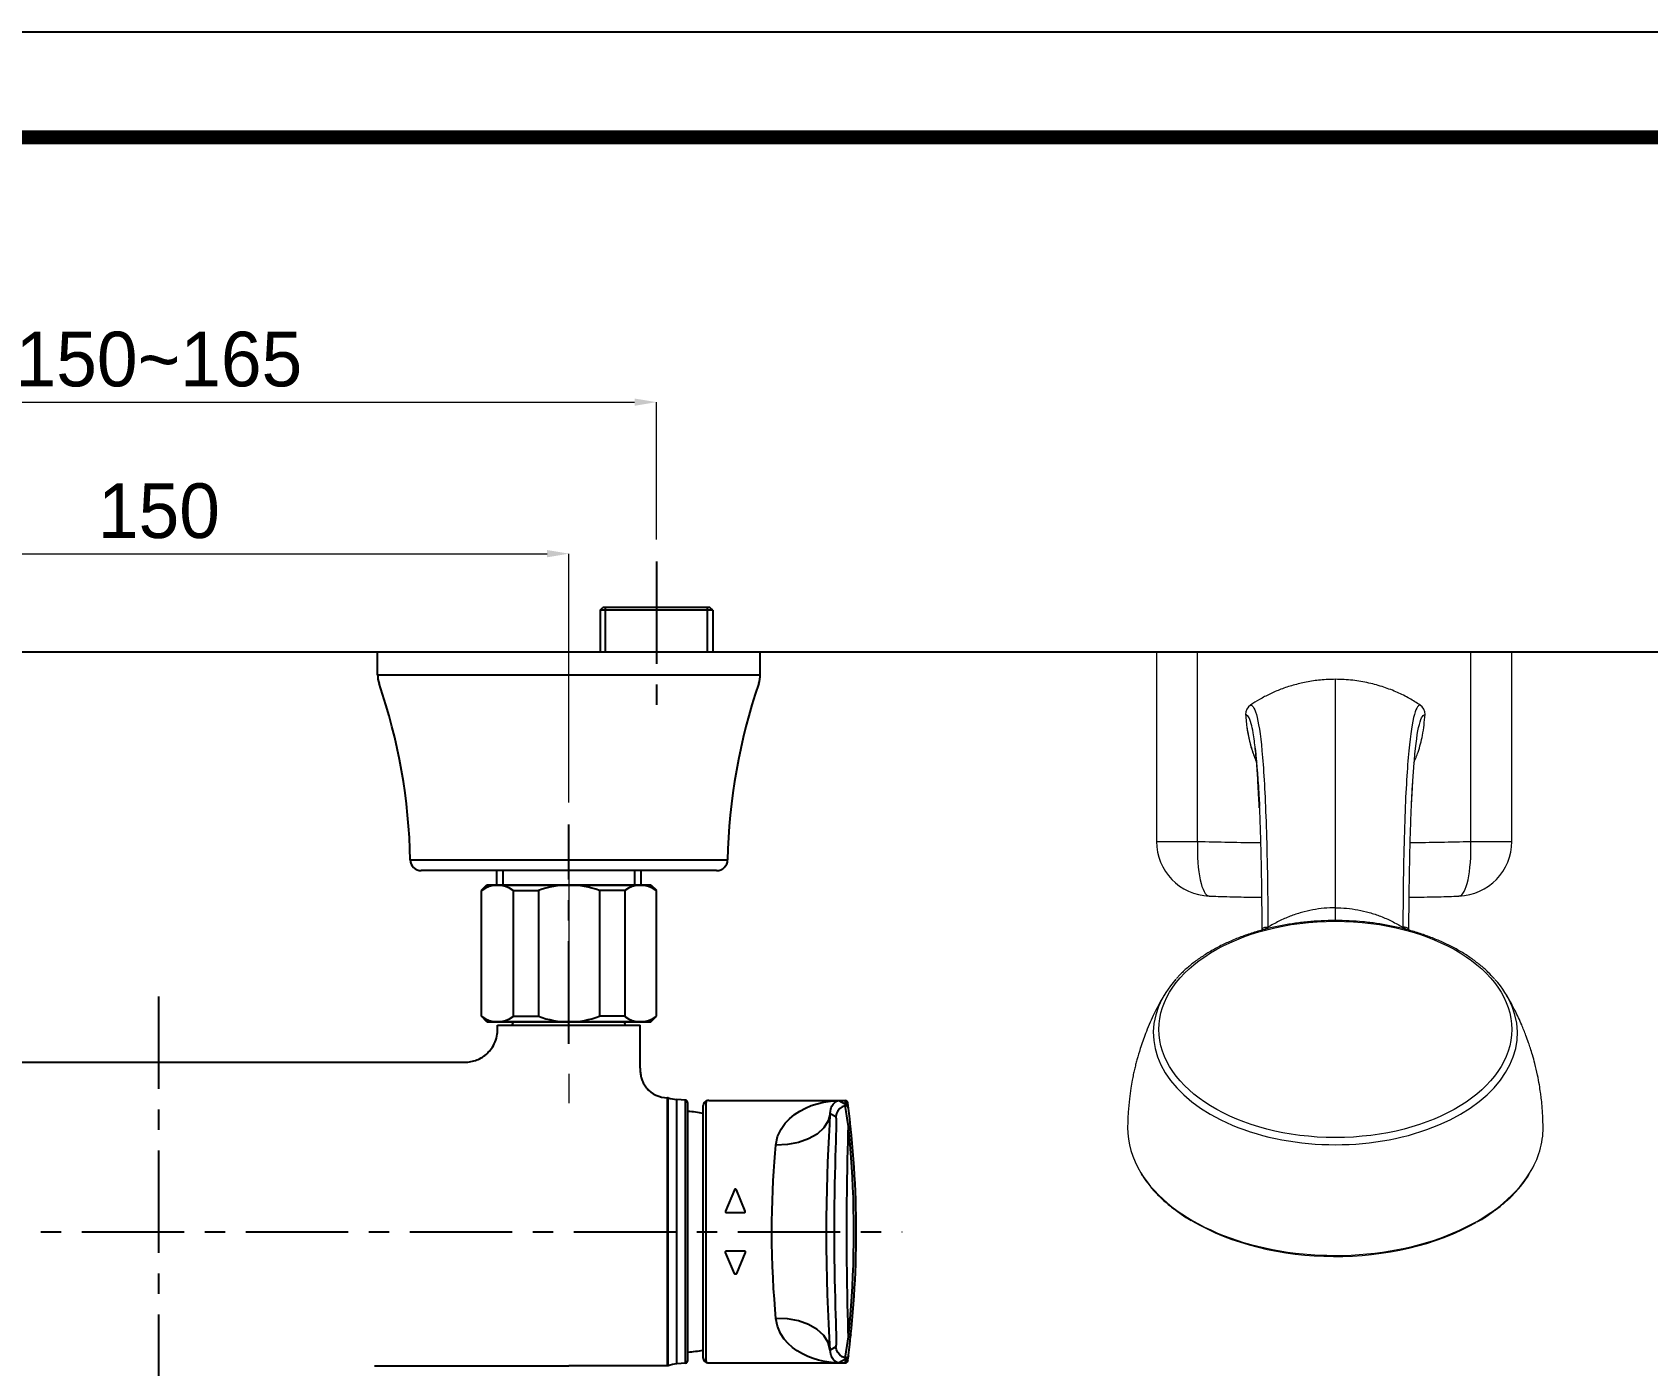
# Model space of a CAD drawing. Extents: x 0 to 1128, y 0 to 827.
# Drawn here: x 233.2 to 528.7, y 582.9 to 826.8 of the extents above; entities that cross this region are included whole.
import ezdxf

# ---------------------------------------------------------------- set-up
doc = ezdxf.new("R2010")
doc.units = 0
doc.header["$LTSCALE"] = 30
doc.header["$MEASUREMENT"] = 0
doc.header["$PDMODE"] = 3
doc.header["$PDSIZE"] = -10
doc.linetypes.add('CENTER', pattern=[2, 1.25, -0.25, 0.25, -0.25])
doc.layers.get('0').update_dxf_attribs({"linetype": 'CONTINUOUS'})
doc.layers.get('DEFPOINTS').update_dxf_attribs({"linetype": 'CONTINUOUS'})
doc.layers.add('1', color=7, linetype='CONTINUOUS')
doc.layers.add('DEF_LAYER_ASSEM_MEMBER', color=7, linetype='CONTINUOUS')
for name, color, linetype, lineweight in [('외형선', 3, 'CONTINUOUS', 30), ('중심선', 1, 'CENTER', 18), ('치수', 7, 'CONTINUOUS', 25), ('치수선', 7, 'CONTINUOUS', 20)]:
    doc.layers.add(name, color=color, linetype=linetype, lineweight=lineweight)
doc.styles.add('Daelim Dimension', font='')
doc.styles.get('Daelim Dimension').set_extended_font_data('나눔고딕')
doc.dimstyles.new('DEFAULT', dxfattribs={"dimscale": 2, "dimtxt": 2, "dimasz": 2, "dimexe": 0, "dimexo": 2, "dimgap": 1, "dimtad": 1, "dimdec": 1, "dimzin": 9, "dimdsep": 46, "dimtxsty": 'Daelim Dimension', "dimcen": 0.5, "dimclrd": 252, "dimclre": 252, "dimclrt": 3, "dimadec": 1, "dimazin": 0, "dimtfac": 1, "dimtdec": 1, "dimtix": 1, "dimtmove": 0, "dimatfit": 3, "dimfxl": 1, "dimtolj": 1, "dimtzin": 1, "dimlwd": 9, "dimlwe": 9, "dimarcsym": 0})

# ---------------------------------------------------------------- blocks, each defined once
blk = doc.blocks.new('*D0')
at = {"color": 5, "lineweight": 9, "ltscale": 0.5, "transparency": 16777216}
for p, q in [((181.39, 685.9), (181.39, 731.44)), ((185.39, 731.44), (327.39, 731.44)), ((331.39, 685.9), (331.39, 731.44))]:
    blk.add_line(p, q, dxfattribs=at)
at = {"color": 5, "ltscale": 0.5, "transparency": 16777216}
for points in [[(185.39, 732.11), (185.39, 730.78), (181.39, 731.44)], [(327.39, 732.11), (327.39, 730.78), (331.39, 731.44)]]:
    blk.add_solid(points, dxfattribs=at)
at = {"layer": 'DEFPOINTS', "color": 0, "ltscale": 0.5, "transparency": 16777216}
for p in [(331.39, 731.44), (181.39, 681.9), (331.39, 681.9)]:
    blk.add_point(p, dxfattribs=at)
at = {"color": 7, "ltscale": 0.5, "transparency": 16777216, "insert": (256.39, 744.3), "char_height": 10, "attachment_point": 2, "style": 'Daelim Dimension'}
blk.add_mtext('\\A1;150', dxfattribs=at)
blk = doc.blocks.new('*D1')
at = {"color": 5, "lineweight": 9, "ltscale": 0.5, "transparency": 16777216}
for p, q in [((165.39, 734.02), (165.39, 759.16)), ((169.39, 759.16), (343.39, 759.16)), ((347.39, 734.02), (347.39, 759.16))]:
    blk.add_line(p, q, dxfattribs=at)
at = {"color": 5, "ltscale": 0.5, "transparency": 16777216}
for points in [[(169.39, 759.82), (169.39, 758.49), (165.39, 759.16)], [(343.39, 759.82), (343.39, 758.49), (347.39, 759.16)]]:
    blk.add_solid(points, dxfattribs=at)
at = {"layer": 'DEFPOINTS', "color": 0, "ltscale": 0.5, "transparency": 16777216}
for p in [(347.39, 759.16), (165.39, 730.02), (347.39, 730.02)]:
    blk.add_point(p, dxfattribs=at)
at = {"color": 7, "ltscale": 0.5, "transparency": 16777216, "insert": (256.39, 772.04), "char_height": 10, "attachment_point": 2, "style": 'Daelim Dimension'}
blk.add_mtext('\\A1;150~165', dxfattribs=at)

msp = doc.modelspace()

# ---------------------------------------------------------------- linework, layer by layer
at = {"ltscale": 0.5}
msp.add_line((107.96, 713.47), (816.87, 713.47), dxfattribs=at)
for p, q in [((296.39, 713.47), (366.39, 713.47)), ((296.39, 709.31), (296.39, 713.47)), ((366.39, 709.31), (366.39, 713.47)), ((296.39, 709.31), (366.39, 709.31)), ((302.37, 675.43), (360.41, 675.43)), ((358.41, 673.47), (304.37, 673.47)), ((321.03, 645.22), (321.24, 645.82)), ((341.76, 645.22), (341.55, 645.82))]:
    msp.add_line(p, q)
at = {"linetype": 'ByBlock'}
msp.add_line((296.39, 713.47), (366.39, 713.47), dxfattribs=at)
at = {"color": 7, "linetype": 'Continuous', "lineweight": 30, "ltscale": 0.5}
for p, q in [((315.39, 669.82), (316.39, 670.82)), ((347.39, 669.82), (346.39, 670.82))]:
    msp.add_line(p, q, dxfattribs=at)
at = {"color": 7, "linetype": 'Continuous', "lineweight": 25, "ltscale": 0.5}
for p, q in [((316.39, 645.82), (315.39, 646.82)), ((346.39, 645.82), (347.39, 646.82))]:
    msp.add_line(p, q, dxfattribs=at)
at = {"ltscale": 0.5}
msp.add_lwpolyline([(0, 0), (1128.4, 0), (1128.4, 826.8), (0, 826.8)], close=True, dxfattribs=at)
at = {"color": 5, "linetype": 'ByBlock', "lineweight": 200, "const_width": 2.6}
msp.add_lwpolyline([(18.14, 35.4), (1110.14, 35.4), (1110.14, 807.6), (18.14, 807.6)], close=True, dxfattribs=at)
for centre, radius, start, end in [((301.39, 709.31), 5, 180, 198.9248), ((361.39, 709.31), 5, 341.0752, 0), ((196.39, 673.31), 106, 1.1445, 18.9248), ((466.39, 673.31), 106, 161.0752, 178.8555), ((304.37, 675.47), 2, 181.1445, 270), ((358.41, 675.47), 2, 270, 358.8555)]:
    msp.add_arc(centre, radius, start, end)
at = {"color": 7, "linetype": 'Continuous'}
for points, start_tangent, end_tangent in [([(312.34, 638.42), (313.46, 638.53), (314.54, 638.84), (315.55, 639.35), (316.44, 640.04), (317.18, 640.88)], (0.999999, 0.001506), (0.591345, 0.806418)), ([(344.44, 637.35), (344.46, 636.47), (344.6, 635.65), (344.89, 634.86), (345.31, 634.11), (345.85, 633.45)], (-0.04308, -0.999072), (0.694831, -0.719173))]:
    msp.add_spline(points, degree=3, dxfattribs=dict(at, start_tangent=start_tangent, end_tangent=end_tangent))
at = {"layer": '1', "color": 1, "linetype": 'CENTER', "ltscale": 0.5}
for p, q in [((347.39, 730.02), (347.39, 703.54)), ((331.39, 641.82), (331.39, 681.9)), ((256.39, 483.54), (256.39, 650.44)), ((152.27, 607.42), (392.35, 607.42))]:
    msp.add_line(p, q, dxfattribs=at)
at = {"layer": '1', "color": 7, "linetype": 'Continuous', "lineweight": 18}
for p, q in [((438.85, 713.47), (438.85, 678.82)), ((446.35, 713.47), (438.85, 713.47)), ((496.35, 713.47), (446.35, 713.47)), ((503.85, 713.47), (496.35, 713.47)), ((503.85, 678.82), (503.85, 713.47))]:
    msp.add_line(p, q, dxfattribs=at)
at = {"layer": '1', "color": 7, "linetype": 'Continuous', "lineweight": 13}
for p, q in [((446.35, 678.82), (446.35, 713.47)), ((496.35, 678.82), (496.35, 713.47)), ((438.85, 678.82), (446.35, 678.82)), ((496.35, 678.82), (503.85, 678.82))]:
    msp.add_line(p, q, dxfattribs=at)
at = {"layer": '1', "color": 7, "linetype": 'Continuous', "lineweight": 18}
for centre, start, end in [((448.85, 678.82), 180, 268.0491), ((493.85, 678.82), 271.9509, 0)]:
    msp.add_arc(centre, 10, start, end, dxfattribs=at)
for centre, major_axis, ratio, start_param, end_param in [((456.67, 702.07), (1.5, 0.07), 0.010727, 2.977137, 3.179895), ((456.39, 663.4), (1.74, -0.99), 0.684175, 0.129436, 0.316805), ((486.77, 663.4), (-1.74, -0.99), 0.684175, 5.96638, 6.260639), ((471.58, 643.75), (33.3, 0), 0.612907, 2.637433, 2.901057), ((471.58, 643.75), (33.3, 0), 0.612907, 0.241768, 0.50179), ((471.58, 626.38), (-38, 0), 0.612907, 6.278701, 6.642681), ((471.58, 626.38), (-38, 0), 0.612907, 2.778809, 3.146077), ((471.58, 626.01), (37.7, 0), 0.612907, 3.941186, 5.464289)]:
    msp.add_ellipse(centre, major_axis=major_axis, ratio=ratio, start_param=start_param, end_param=end_param, dxfattribs=at)
at = {"layer": '1', "color": 7, "linetype": 'Continuous', "lineweight": 13}
for centre, major_axis, ratio, start_param, end_param in [((448.85, 678.82), (-0.34, -9.99), 0.249864, 4.720899, 6.283961), ((493.85, 678.82), (0.34, -9.99), 0.249864, 6.282755, 7.845471), ((471.58, 643.75), (33.3, 0), 0.612907, 2.901057, 6.524954), ((471.58, 626.38), (-38, 0), 0.612907, 0.359496, 2.77881)]:
    msp.add_ellipse(centre, major_axis=major_axis, ratio=ratio, start_param=start_param, end_param=end_param, dxfattribs=at)
msp.add_ellipse((471.58, 644.43), major_axis=(32.28, 0), ratio=0.612907, dxfattribs=at)
at = {"layer": '1', "color": 7, "linetype": 'Continuous', "lineweight": 18}
for points, knots in [([(471.58, 708.46), (470.67, 708.44), (468.88, 708.39), (466.3, 708), (463.88, 707.42), (461.65, 706.68), (459.6, 705.8), (457.74, 704.83), (456.6, 704.1), (456.05, 703.75)], [0, 0, 0, 0, 0.166314, 0.324879, 0.475645, 0.618567, 0.753616, 0.880766, 1, 1, 1, 1]), ([(471.58, 666.68), (471.58, 668.51), (471.58, 672.07), (471.58, 677.05), (471.58, 681.68), (471.58, 685.94), (471.58, 691.11), (471.58, 695.48), (471.58, 699.04), (471.58, 701.32), (471.58, 703.26), (471.58, 704.92), (471.58, 706.3), (471.58, 707.4), (471.58, 708.14), (471.58, 708.4), (471.58, 708.46)], [0, 0, 0, 0, 0.066499, 0.133873, 0.201247, 0.268621, 0.335995, 0.470742, 0.538116, 0.60549, 0.672864, 0.740238, 0.807612, 0.874986, 0.94236, 1, 1, 1, 1]), ([(487.1, 703.75), (486.46, 704.16), (485.11, 705.02), (482.88, 706.12), (480.41, 707.08), (477.67, 707.84), (474.7, 708.36), (472.64, 708.43), (471.58, 708.46)], [0, 0, 0, 0, 0.139879, 0.290529, 0.451919, 0.624003, 0.806723, 1, 1, 1, 1]), ([(456.05, 703.75), (456.92, 703.81), (457.71, 700.79), (458.54, 690.83), (458.76, 686.64), (459.1, 676.32), (459.21, 670.2), (459.23, 663.1)], [0, 0, 0, 0, 0.5, 0.5, 0.75, 0.75, 1, 1, 1, 1]), ([(487.1, 703.75), (486.24, 703.81), (485.45, 700.79), (484.62, 690.83), (484.39, 686.64), (484.06, 676.32), (483.95, 670.2), (483.93, 663.1)], [0, 0, 0, 0, 0.5, 0.5, 0.75, 0.75, 1, 1, 1, 1]), ([(455.17, 702), (455.24, 701.13), (455.36, 699.49), (455.82, 697.21), (456.42, 695.14), (456.92, 693.85), (457.21, 693.21)], [0, 0, 0, 0, 0.286827, 0.54299, 0.768573, 1, 1, 1, 1]), ([(485.93, 693.18), (486.22, 693.82), (486.86, 695.46), (487.66, 698.4), (487.87, 700.73), (487.98, 702)], [0, 0, 0, 0, 0.23015, 0.580554, 1, 1, 1, 1]), ([(455.39, 699.78), (455.42, 699.53), (455.59, 698.43), (455.98, 696.6), (456.59, 694.74), (456.99, 693.74), (457.13, 693.42)], [0, 0, 0, 0, 0.112698, 0.507102, 0.844775, 1, 1, 1, 1]), ([(456.91, 695.88), (456.91, 695.88), (456.91, 695.86), (456.94, 695.67), (456.95, 695.47), (456.98, 695.23), (457, 695), (457.03, 694.64), (457.08, 694.13), (457.15, 693.42), (457.22, 692.54), (457.32, 691.26), (457.45, 689.51), (457.58, 687.56), (457.69, 685.94), (457.71, 685.41), (457.7, 685.23), (457.7, 685.21)], [0, 0, 0, 0, 0.026784, 0.09911, 0.162528, 0.217559, 0.269817, 0.323993, 0.385891, 0.456366, 0.536028, 0.618935, 0.745406, 0.874136, 0.936699, 0.992041, 1, 1, 1, 1]), ([(486.23, 695.71), (486.23, 695.71), (486.24, 695.8), (486.25, 695.89), (486.24, 695.89), (486.24, 695.89)], [0, 0, 0, 0, 0.006517, 0.978273, 1, 1, 1, 1]), ([(457.43, 689.52), (457.47, 688.84), (457.57, 687.33), (457.7, 684.62), (457.8, 681.74), (457.88, 679.28), (457.93, 677.24), (457.97, 675.54), (458.01, 673.5), (458.05, 671.09), (458.09, 668.28), (458.11, 665.36), (458.12, 663.33), (458.12, 662.41)], [0, 0, 0, 0, 0.12306, 0.247351, 0.36681, 0.479661, 0.530538, 0.590261, 0.659449, 0.738095, 0.826174, 0.923628, 1, 1, 1, 1]), ([(457.66, 684.96), (457.63, 685.58), (457.57, 687.01), (457.5, 688.33), (457.45, 689.07)], [0, 0, 0, 0, 0.417635, 1, 1, 1, 1]), ([(485.03, 662.42), (485.04, 663.32), (485.04, 665.35), (485.07, 668.26), (485.11, 671.08), (485.15, 673.48), (485.19, 675.51), (485.22, 677.19), (485.26, 678.63), (485.3, 679.96), (485.36, 681.88), (485.45, 684.35), (485.58, 687.21), (485.68, 688.8), (485.73, 689.52)], [0, 0, 0, 0, 0.076137, 0.17341, 0.261349, 0.339896, 0.409026, 0.46775, 0.51783, 0.566607, 0.616664, 0.740984, 0.871038, 1, 1, 1, 1]), ([(448.51, 668.82), (449.59, 668.78), (452.03, 668.7), (455.23, 668.63), (457.35, 668.6), (458.08, 668.59)], [0, 0, 0, 0, 0.340258, 0.773675, 1, 1, 1, 1]), ([(485.08, 668.6), (485.48, 668.61), (487.28, 668.63), (490.33, 668.68), (492.96, 668.76), (494.19, 668.8)], [0, 0, 0, 0, 0.12956, 0.58937, 1, 1, 1, 1]), ([(471.58, 664.35), (471.13, 664.35), (469.84, 664.33), (467.71, 664.23), (465.2, 663.98), (462.73, 663.62), (460.31, 663.15), (457.95, 662.56), (455.67, 661.86), (453.48, 661.05), (451.39, 660.13), (449.42, 659.12), (447.57, 658.01), (445.85, 656.82), (444.3, 655.54), (443.19, 654.5), (442.65, 653.88), (442.53, 653.73)], [0, 0, 0, 0, 0.038104, 0.110167, 0.182254, 0.254361, 0.3265, 0.398677, 0.470903, 0.543182, 0.615518, 0.687911, 0.760352, 0.832823, 0.905277, 0.977656, 1, 1, 1, 1]), ([(458.25, 662.83), (458.29, 662.89), (458.35, 662.95), (458.48, 663.04), (458.6, 663.08), (458.7, 663.11), (458.74, 663.12), (458.83, 663.13), (458.85, 663.13), (459.11, 663.13), (459.21, 663.11), (459.23, 663.1)], [0, 0, 0, 0, 0.25, 0.25, 0.5, 0.5, 0.625, 0.625, 0.75, 0.75, 1, 1, 1, 1]), ([(459.23, 663.1), (459.2, 663.09), (459.18, 663.07), (459.13, 663.03), (459.09, 663), (459.05, 662.97), (459.04, 662.96), (459.02, 662.95), (459.02, 662.95), (458.93, 662.88), (458.85, 662.81), (458.76, 662.74)], [0, 0, 0, 0, 0.14507, 0.14507, 0.350264, 0.350264, 0.426266, 0.426266, 0.445266, 0.445266, 1, 1, 1, 1]), ([(500.68, 653.69), (500.31, 654.11), (499.47, 654.98), (498.04, 656.24), (496.4, 657.47), (494.62, 658.62), (492.7, 659.67), (490.67, 660.63), (488.52, 661.49), (486.28, 662.24), (483.96, 662.88), (481.57, 663.41), (479.12, 663.83), (476.63, 664.13), (474.11, 664.31), (472.42, 664.35), (471.58, 664.35)], [0, 0, 0, 0, 0.064172, 0.135912, 0.207856, 0.279922, 0.352047, 0.424181, 0.496294, 0.568373, 0.640414, 0.712417, 0.784387, 0.85633, 0.928255, 1, 1, 1, 1]), ([(440.28, 650.72), (439.55, 649.5), (438.32, 647.19), (436.9, 643.89), (435.94, 641.17), (435.38, 639.27), (435.04, 637.99), (434.83, 637.09), (434.61, 636.14), (434.39, 634.99), (434.13, 633.51), (433.87, 631.57), (433.65, 629.15), (433.59, 627.38), (433.58, 626.41)], [0, 0, 0, 0, 0.167641, 0.309131, 0.422696, 0.506692, 0.541795, 0.577986, 0.615261, 0.656643, 0.715072, 0.791926, 0.887013, 1, 1, 1, 1]), ([(509.58, 626.41), (509.57, 627.16), (509.53, 628.51), (509.41, 630.33), (509.26, 631.75), (509.09, 633.01), (508.88, 634.41), (508.54, 636.18), (508.12, 638.02), (507.67, 639.67), (507.28, 640.93), (506.89, 642.11), (506.37, 643.54), (505.59, 645.48), (504.43, 647.97), (503.45, 649.76), (502.88, 650.72)], [0, 0, 0, 0, 0.087346, 0.158901, 0.214456, 0.254081, 0.308623, 0.380228, 0.465919, 0.530244, 0.581349, 0.620955, 0.67698, 0.759089, 0.866966, 1, 1, 1, 1]), ([(436.07, 618.03), (436.25, 617.72), (436.77, 616.89), (437.78, 615.59), (439.1, 614.13), (440.59, 612.73), (442.24, 611.4), (443.78, 610.32), (444.81, 609.7), (445.19, 609.48)], [0, 0, 0, 0, 0.095358, 0.256817, 0.418534, 0.580451, 0.74251, 0.904658, 1, 1, 1, 1]), ([(497.45, 609.16), (497.51, 609.2), (498.24, 609.59), (499.55, 610.44), (501.32, 611.7), (502.93, 613.05), (504.39, 614.47), (505.67, 615.95), (506.55, 617.12), (506.95, 617.8), (507.04, 617.96)], [0, 0, 0, 0, 0.013851, 0.170486, 0.327134, 0.483769, 0.640358, 0.796856, 0.953207, 1, 1, 1, 1])]:
    msp.add_open_spline(points, degree=3, knots=knots, dxfattribs=at)
for points in [[(456.05, 703.75), (455.51, 703.38), (455.14, 702.65), (455.17, 702)], [(487.98, 702), (488.01, 702.65), (487.64, 703.38), (487.1, 703.75)], [(485.51, 685.22), (485.57, 686.65), (485.64, 687.99), (485.71, 689.23)], [(471.58, 664.43), (471.58, 665.19), (471.58, 665.94), (471.58, 666.68)], [(458.5, 662.67), (458.73, 662.83), (458.98, 662.97), (459.23, 663.1)], [(484.9, 662.83), (484.72, 663.11), (484.36, 663.17), (483.93, 663.1)], [(483.93, 663.1), (484.1, 662.99), (484.26, 662.87), (484.43, 662.75)], [(484.66, 662.67), (484.43, 662.83), (484.18, 662.97), (483.93, 663.1)]]:
    msp.add_open_spline(points, degree=3, dxfattribs=at)
at = {"layer": '1', "color": 7, "linetype": 'Continuous', "lineweight": 13}
for points, knots in [([(457.45, 689.07), (457.38, 690.31), (457.22, 692.77), (456.98, 695.37), (456.75, 697.32), (456.51, 698.94), (456.16, 700.57), (455.7, 701.77), (455.34, 701.92), (455.17, 702)], [0, 0, 0, 0, 0.140286, 0.299517, 0.381611, 0.486987, 0.634341, 0.826938, 1, 1, 1, 1]), ([(485.71, 689.23), (485.78, 690.41), (485.86, 691.51), (486.19, 695.76), (486.47, 698.11), (487.15, 701.23), (487.55, 702), (487.98, 702)], [0, 0, 0, 0, 0.134705, 0.134705, 0.567353, 0.567353, 1, 1, 1, 1]), ([(471.58, 666.68), (470.89, 666.66), (469.51, 666.62), (467.44, 666.32), (465.35, 665.83), (463.27, 665.14), (461.21, 664.24), (459.89, 663.49), (459.23, 663.1)], [0, 0, 0, 0, 0.157598, 0.318344, 0.482594, 0.650703, 0.823038, 1, 1, 1, 1]), ([(471.58, 666.68), (472.26, 666.66), (473.64, 666.62), (475.72, 666.32), (477.81, 665.83), (479.89, 665.14), (481.95, 664.24), (483.26, 663.49), (483.93, 663.1)], [0, 0, 0, 0, 0.157597, 0.318341, 0.482591, 0.6507, 0.823036, 1, 1, 1, 1]), ([(458.16, 662.62), (458.16, 662.63), (458.19, 662.71), (458.22, 662.77), (458.25, 662.83)], [0, 0, 0, 0, 0.142389, 1, 1, 1, 1])]:
    msp.add_open_spline(points, degree=3, knots=knots, dxfattribs=at)
for points in [[(446.35, 678.82), (450.18, 678.7), (454.03, 678.64), (457.9, 678.6)], [(485.27, 678.61), (489, 678.65), (492.69, 678.71), (496.35, 678.82)], [(459.23, 663.1), (459.23, 663.1), (459.23, 663.1), (459.23, 663.1)], [(483.93, 663.1), (483.93, 663.1), (483.93, 663.1), (483.93, 663.1)], [(485.04, 662.37), (485.03, 662.55), (484.98, 662.71), (484.9, 662.83)]]:
    msp.add_open_spline(points, degree=3, dxfattribs=at)
at = {"layer": 'DEF_LAYER_ASSEM_MEMBER', "color": 7, "linetype": 'Continuous'}
for p, q in [((337.09, 721.12), (337.59, 721.62)), ((337.09, 721.12), (337.09, 713.47)), ((357.69, 721.12), (337.09, 721.12)), ((357.19, 721.62), (337.59, 721.62)), ((357.69, 721.12), (357.19, 721.62)), ((357.69, 721.12), (357.69, 713.47)), ((318.13, 673.47), (318.13, 670.82)), ((344.53, 673.47), (344.53, 670.82)), ((318.34, 645.22), (344.44, 645.22)), ((344.44, 637.35), (344.44, 645.22)), ((200.44, 638.42), (312.34, 638.42)), ((349.52, 631.92), (349.44, 631.92)), ((349.52, 582.92), (349.52, 631.92)), ((352.68, 631.46), (351.14, 631.6)), ((353.14, 583.88), (353.14, 630.96)), ((355.94, 584.34), (355.94, 630.5)), ((355.94, 630.5), (355.94, 630.5)), ((356.95, 631.42), (356.48, 631.34)), ((356.95, 631.42), (381.89, 631.42)), ((356.95, 631.42), (356.95, 631.42)), ((382.39, 630.99), (382.39, 630.98)), ((295.84, 582.92), (331.39, 582.92)), ((349.44, 582.92), (331.39, 582.92)), ((349.52, 582.92), (349.44, 582.92)), ((352.68, 583.38), (351.14, 583.25)), ((355.94, 584.34), (356.07, 583.84)), ((356.95, 583.42), (356.95, 583.42)), ((356.95, 583.42), (381.89, 583.42)), ((382.39, 583.86), (382.39, 583.86))]:
    msp.add_line(p, q, dxfattribs=at)
at = {"layer": 'DEF_LAYER_ASSEM_MEMBER', "color": 2, "linetype": 'Continuous'}
for p, q in [((338.08, 713.47), (338.08, 721.62)), ((356.71, 713.47), (356.71, 721.62)), ((319.28, 673.47), (319.28, 670.82)), ((343.39, 673.47), (343.39, 670.82))]:
    msp.add_line(p, q, dxfattribs=at)
at = {"layer": 'DEF_LAYER_ASSEM_MEMBER', "color": 9, "linetype": 'Continuous'}
for p, q in [((349.44, 618.54), (349.44, 631.92)), ((351.14, 583.25), (351.14, 631.6)), ((352.68, 583.38), (352.68, 631.46)), ((356.44, 630.99), (356.44, 583.85)), ((380.76, 631.42), (381.89, 631.42)), ((380.76, 631.42), (381.98, 630.74)), ((381.89, 631.42), (381.89, 631.42)), ((379.19, 629.05), (380.19, 628.49)), ((349.44, 582.92), (349.44, 618.54)), ((380.19, 586.35), (379.19, 585.79)), ((381.98, 584.1), (380.76, 583.42)), ((380.76, 583.42), (381.89, 583.42)), ((381.89, 583.42), (381.89, 583.42))]:
    msp.add_line(p, q, dxfattribs=at)
at = {"layer": 'DEF_LAYER_ASSEM_MEMBER', "color": 40, "linetype": 'Continuous'}
for p, q in [((361.65, 615.07), (360.05, 611.2)), ((363.62, 611.2), (362.02, 615.07)), ((360.23, 610.92), (363.44, 610.92)), ((361.65, 599.77), (360.05, 603.64)), ((360.23, 603.92), (363.44, 603.92)), ((363.62, 603.64), (362.02, 599.77))]:
    msp.add_line(p, q, dxfattribs=at)
at = {"layer": 'DEF_LAYER_ASSEM_MEMBER', "color": 7, "linetype": 'Continuous'}
for points in [[(318.32, 643.89), (318.34, 644.32), (318.34, 644.76), (318.34, 645.22)], [(317.18, 640.88), (317.39, 641.17), (317.57, 641.48), (317.74, 641.8)], [(317.74, 641.8), (317.89, 642.13), (318.01, 642.47), (318.12, 642.82)], [(318.12, 642.82), (318.21, 643.18), (318.28, 643.53), (318.32, 643.89)], [(345.83, 633.48), (345.95, 633.34), (346.37, 632.98)], [(346.37, 632.98), (346.82, 632.66), (347.3, 632.4), (347.81, 632.19)], [(347.81, 632.19), (348.35, 632.04), (348.89, 631.95), (349.44, 631.92)], [(356.48, 631.34), (356.07, 631), (355.94, 630.5)], [(356.07, 583.84), (356.48, 583.5), (356.95, 583.42)]]:
    msp.add_lwpolyline(points, dxfattribs=at)
at = {"layer": 'DEF_LAYER_ASSEM_MEMBER', "color": 9, "linetype": 'Continuous'}
for points in [[(356.44, 630.99), (356.19, 630.92), (356, 630.74), (355.94, 630.5)], [(356.95, 631.42), (356.79, 631.41), (356.64, 631.36), (356.52, 631.27), (356.46, 631.15), (356.44, 630.99)], [(369.23, 623.28), (369.56, 624.82), (370.19, 626.19), (370.95, 627.26), (371.75, 628.1), (372.63, 628.84), (373.62, 629.49), (374.66, 630.04), (375.72, 630.49), (376.8, 630.84), (377.95, 631.12), (379.25, 631.32), (380.76, 631.42)], [(379.19, 629.05), (379.21, 629.47), (379.28, 629.85), (379.37, 630.14), (379.48, 630.38), (379.6, 630.59), (379.74, 630.78), (379.88, 630.94), (380.03, 631.08), (380.19, 631.19), (380.36, 631.29), (380.54, 631.36), (380.76, 631.42)], [(381.9, 630.46), (381.38, 630.27), (380.92, 629.96), (380.56, 629.54), (380.31, 629.04), (380.19, 628.49)], [(382.39, 630.98), (382.3, 631.21), (382.12, 631.36), (381.89, 631.42)], [(381.89, 631.42), (381.92, 631.19), (381.95, 630.97), (381.98, 630.74)], [(381.98, 630.74), (381.95, 630.66), (381.93, 630.56), (381.9, 630.46)], [(381.9, 630.46), (381.94, 630.16), (382.05, 629.39), (382.23, 628.21), (382.45, 626.66)], [(382.51, 630.04), (382.44, 630.23), (382.3, 630.38), (382.11, 630.46), (381.9, 630.46)], [(382.48, 630.3), (382.39, 630.53), (382.21, 630.68), (381.98, 630.74)], [(379.19, 629.05), (378.81, 627.68), (377.99, 626.41), (376.77, 625.29), (375.21, 624.39), (373.37, 623.73), (371.35, 623.36), (369.23, 623.28)], [(378.51, 607.42), (378.52, 609.95), (378.56, 612.61), (378.61, 615.2), (378.67, 617.7), (378.76, 620.13), (378.85, 622.5), (378.96, 624.82), (379.08, 627.04), (379.19, 629.05)], [(380.19, 628.49), (380.23, 628.37), (380.26, 628.07), (380.27, 627.58), (380.27, 626.92), (380.26, 626.08), (380.23, 625.07), (380.19, 623.9), (380.15, 622.59), (380.11, 621.14), (380.06, 619.57), (380.02, 617.89), (379.97, 616.12), (379.94, 614.27), (379.91, 612.36), (379.89, 610.4), (379.88, 608.42), (379.88, 606.42), (379.89, 604.44), (379.91, 602.48), (379.94, 600.57), (379.97, 598.72), (380.02, 596.95), (380.06, 595.27), (380.11, 593.7), (380.15, 592.25), (380.19, 590.94), (380.23, 589.77), (380.26, 588.76), (380.27, 587.92), (380.27, 587.25), (380.26, 586.77), (380.23, 586.47), (380.19, 586.35)], [(382.45, 626.66), (382.42, 625.38), (382.39, 623.95), (382.35, 622.36), (382.3, 620.65), (382.26, 618.82), (382.22, 616.89), (382.19, 614.87), (382.16, 612.79), (382.15, 610.67), (382.14, 608.51), (382.14, 606.34), (382.15, 604.18), (382.16, 602.05), (382.19, 599.97), (382.22, 597.96), (382.26, 596.03), (382.3, 594.2), (382.35, 592.48), (382.39, 590.9), (382.42, 589.46), (382.45, 588.18)], [(382.94, 626.3), (382.86, 626.49), (382.69, 626.62), (382.45, 626.66)], [(382.45, 626.66), (382.58, 625.45), (382.7, 624.08), (382.83, 622.59), (382.96, 620.97), (383.07, 619.24), (383.18, 617.43), (383.27, 615.55), (383.35, 613.61), (383.4, 611.6), (383.44, 609.56), (383.45, 607.49), (383.44, 605.42), (383.4, 603.37), (383.35, 601.34), (383.27, 599.35), (383.18, 597.43), (383.07, 595.6), (382.96, 593.87), (382.83, 592.26), (382.7, 590.76), (382.58, 589.4), (382.45, 588.18)], [(368.52, 607.42), (368.53, 609.28), (368.56, 611.23), (368.61, 613.13), (368.68, 614.96), (368.77, 616.73), (368.87, 618.47), (368.99, 620.18), (369.11, 621.8), (369.23, 623.28)], [(369.23, 591.56), (369.1, 593.22), (368.96, 595.08), (368.83, 597.02), (368.73, 599.01), (368.64, 601.04), (368.57, 603.14), (368.53, 605.33), (368.52, 607.42)], [(379.19, 585.79), (379.07, 588.04), (378.93, 590.58), (378.81, 593.23), (378.71, 595.94), (378.63, 598.71), (378.57, 601.59), (378.53, 604.57), (378.51, 607.42)], [(380.76, 583.42), (379.36, 583.51), (378.14, 583.69), (377.06, 583.93), (376.05, 584.24), (375.06, 584.62), (374.1, 585.08), (373.16, 585.64), (372.29, 586.27), (371.5, 586.98), (370.78, 587.79), (370.09, 588.83), (369.53, 590.12), (369.23, 591.56)], [(379.19, 585.79), (378.81, 587.16), (377.99, 588.43), (376.77, 589.55), (375.21, 590.45), (373.37, 591.11), (371.35, 591.49), (369.23, 591.56)], [(382.45, 588.18), (382.23, 586.63), (382.05, 585.45), (381.94, 584.69), (381.9, 584.38)], [(382.94, 588.54), (382.86, 588.35), (382.69, 588.22), (382.45, 588.18)], [(380.76, 583.42), (380.56, 583.47), (380.38, 583.54), (380.23, 583.63), (380.08, 583.73), (379.94, 583.84), (379.8, 583.98), (379.67, 584.15), (379.55, 584.33), (379.45, 584.53), (379.35, 584.76), (379.27, 585.04), (379.21, 585.4), (379.19, 585.79)], [(381.9, 584.38), (381.38, 584.57), (380.92, 584.89), (380.56, 585.31), (380.31, 585.81), (380.19, 586.35)], [(356.44, 583.85), (356.19, 583.92), (356, 584.1), (355.94, 584.34)], [(356.44, 583.85), (356.46, 583.7), (356.52, 583.57), (356.63, 583.48), (356.78, 583.43), (356.95, 583.42)], [(381.98, 584.1), (381.95, 583.88), (381.92, 583.65), (381.89, 583.42)], [(382.39, 583.86), (382.3, 583.64), (382.12, 583.48), (381.89, 583.42)], [(382.51, 584.81), (382.44, 584.61), (382.3, 584.46), (382.11, 584.38), (381.9, 584.38)], [(381.9, 584.38), (381.93, 584.28), (381.95, 584.18), (381.98, 584.1)], [(382.48, 584.54), (382.39, 584.32), (382.21, 584.16), (381.98, 584.1)]]:
    msp.add_lwpolyline(points, dxfattribs=at)
at = {"layer": 'DEF_LAYER_ASSEM_MEMBER', "color": 40, "linetype": 'Continuous'}
for points in [[(362.02, 615.07), (362.02, 615.08), (362.02, 615.09), (362.01, 615.09), (362.01, 615.1), (362.01, 615.1), (362, 615.11), (362, 615.11), (362, 615.12), (361.99, 615.12), (361.99, 615.13), (361.98, 615.13), (361.98, 615.14), (361.97, 615.14), (361.97, 615.15), (361.96, 615.15), (361.96, 615.16), (361.95, 615.16), (361.95, 615.16), (361.94, 615.17), (361.94, 615.17), (361.93, 615.17), (361.92, 615.18), (361.92, 615.18), (361.91, 615.18), (361.91, 615.18), (361.9, 615.19), (361.89, 615.19), (361.89, 615.19), (361.88, 615.19), (361.87, 615.19), (361.87, 615.2), (361.86, 615.2), (361.85, 615.2), (361.84, 615.2), (361.84, 615.2), (361.83, 615.2), (361.82, 615.2), (361.81, 615.2), (361.81, 615.2), (361.8, 615.19), (361.79, 615.19), (361.78, 615.19), (361.78, 615.19), (361.77, 615.19), (361.77, 615.18), (361.76, 615.18), (361.75, 615.18), (361.75, 615.18), (361.74, 615.17), (361.74, 615.17), (361.73, 615.17), (361.72, 615.16), (361.72, 615.16), (361.71, 615.16), (361.71, 615.15), (361.7, 615.15), (361.7, 615.14), (361.69, 615.14), (361.69, 615.13), (361.68, 615.13), (361.68, 615.12), (361.68, 615.12), (361.67, 615.11), (361.67, 615.11), (361.67, 615.1), (361.66, 615.1), (361.66, 615.09), (361.66, 615.09), (361.65, 615.08), (361.65, 615.07)], [(360.05, 611.2), (360.05, 611.19), (360.05, 611.19), (360.04, 611.18), (360.04, 611.17), (360.04, 611.17), (360.04, 611.16), (360.04, 611.16), (360.04, 611.15), (360.04, 611.14), (360.04, 611.14), (360.03, 611.13), (360.03, 611.12), (360.03, 611.11), (360.04, 611.11), (360.04, 611.1), (360.04, 611.09), (360.04, 611.09), (360.04, 611.08), (360.04, 611.07), (360.04, 611.07), (360.04, 611.06), (360.05, 611.05), (360.05, 611.05), (360.05, 611.04), (360.05, 611.03), (360.06, 611.03), (360.06, 611.02), (360.07, 611.02), (360.07, 611.01), (360.07, 611), (360.08, 611), (360.08, 610.99), (360.09, 610.99), (360.09, 610.98), (360.1, 610.98), (360.1, 610.97), (360.11, 610.97), (360.11, 610.96), (360.12, 610.96), (360.12, 610.96), (360.13, 610.95), (360.13, 610.95), (360.14, 610.94), (360.15, 610.94), (360.15, 610.94), (360.16, 610.94), (360.17, 610.93), (360.17, 610.93), (360.18, 610.93), (360.19, 610.93), (360.19, 610.93), (360.2, 610.92), (360.2, 610.92), (360.21, 610.92), (360.22, 610.92), (360.22, 610.92), (360.23, 610.92), (360.23, 610.92)], [(363.44, 610.92), (363.44, 610.92), (363.45, 610.92), (363.46, 610.92), (363.46, 610.92), (363.47, 610.92), (363.47, 610.92), (363.48, 610.93), (363.49, 610.93), (363.49, 610.93), (363.5, 610.93), (363.51, 610.93), (363.51, 610.94), (363.52, 610.94), (363.52, 610.94), (363.53, 610.94), (363.54, 610.95), (363.54, 610.95), (363.55, 610.96), (363.55, 610.96), (363.56, 610.96), (363.57, 610.97), (363.57, 610.97), (363.58, 610.98), (363.58, 610.98), (363.59, 610.99), (363.59, 610.99), (363.59, 611), (363.6, 611), (363.6, 611.01), (363.61, 611.02), (363.61, 611.02), (363.61, 611.03), (363.62, 611.03), (363.62, 611.04), (363.62, 611.05), (363.62, 611.05), (363.63, 611.06), (363.63, 611.07), (363.63, 611.07), (363.63, 611.08), (363.63, 611.09), (363.63, 611.09), (363.64, 611.1), (363.64, 611.11), (363.64, 611.11), (363.64, 611.12), (363.64, 611.13), (363.64, 611.14), (363.64, 611.14), (363.63, 611.15), (363.63, 611.16), (363.63, 611.16), (363.63, 611.17), (363.63, 611.17), (363.63, 611.18), (363.63, 611.19), (363.62, 611.19), (363.62, 611.2)], [(360.05, 603.64), (360.05, 603.65), (360.05, 603.66), (360.04, 603.66), (360.04, 603.67), (360.04, 603.68), (360.04, 603.68), (360.04, 603.69), (360.04, 603.69), (360.04, 603.7), (360.04, 603.71), (360.03, 603.71), (360.03, 603.72), (360.03, 603.73), (360.04, 603.73), (360.04, 603.74), (360.04, 603.75), (360.04, 603.76), (360.04, 603.76), (360.04, 603.77), (360.04, 603.78), (360.04, 603.78), (360.05, 603.79), (360.05, 603.8), (360.05, 603.8), (360.05, 603.81), (360.06, 603.81), (360.06, 603.82), (360.07, 603.83), (360.07, 603.83), (360.07, 603.84), (360.08, 603.84), (360.08, 603.85), (360.09, 603.85), (360.09, 603.86), (360.1, 603.86), (360.1, 603.87), (360.11, 603.87), (360.11, 603.88), (360.12, 603.88), (360.12, 603.89), (360.13, 603.89), (360.13, 603.89), (360.14, 603.9), (360.15, 603.9), (360.15, 603.9), (360.16, 603.91), (360.17, 603.91), (360.17, 603.91), (360.18, 603.91), (360.19, 603.92), (360.19, 603.92), (360.2, 603.92), (360.2, 603.92), (360.21, 603.92), (360.22, 603.92), (360.22, 603.92), (360.23, 603.92), (360.23, 603.92)], [(363.44, 603.92), (363.44, 603.92), (363.45, 603.92), (363.46, 603.92), (363.46, 603.92), (363.47, 603.92), (363.47, 603.92), (363.48, 603.92), (363.49, 603.92), (363.49, 603.91), (363.5, 603.91), (363.51, 603.91), (363.51, 603.91), (363.52, 603.9), (363.52, 603.9), (363.53, 603.9), (363.54, 603.89), (363.54, 603.89), (363.55, 603.89), (363.55, 603.88), (363.56, 603.88), (363.57, 603.87), (363.57, 603.87), (363.58, 603.86), (363.58, 603.86), (363.59, 603.85), (363.59, 603.85), (363.59, 603.84), (363.6, 603.84), (363.6, 603.83), (363.61, 603.83), (363.61, 603.82), (363.61, 603.81), (363.62, 603.81), (363.62, 603.8), (363.62, 603.8), (363.62, 603.79), (363.63, 603.78), (363.63, 603.78), (363.63, 603.77), (363.63, 603.76), (363.63, 603.76), (363.63, 603.75), (363.64, 603.74), (363.64, 603.73), (363.64, 603.73), (363.64, 603.72), (363.64, 603.71), (363.64, 603.71), (363.64, 603.7), (363.63, 603.69), (363.63, 603.69), (363.63, 603.68), (363.63, 603.68), (363.63, 603.67), (363.63, 603.66), (363.63, 603.66), (363.62, 603.65), (363.62, 603.64)], [(362.02, 599.77), (362.02, 599.76), (362.02, 599.76), (362.01, 599.75), (362.01, 599.75), (362.01, 599.74), (362, 599.74), (362, 599.73), (362, 599.73), (361.99, 599.72), (361.99, 599.71), (361.98, 599.71), (361.98, 599.7), (361.97, 599.7), (361.97, 599.7), (361.96, 599.69), (361.96, 599.69), (361.95, 599.68), (361.95, 599.68), (361.94, 599.68), (361.94, 599.67), (361.93, 599.67), (361.92, 599.67), (361.92, 599.66), (361.91, 599.66), (361.91, 599.66), (361.9, 599.66), (361.89, 599.65), (361.89, 599.65), (361.88, 599.65), (361.87, 599.65), (361.87, 599.65), (361.86, 599.65), (361.85, 599.65), (361.84, 599.65), (361.84, 599.65), (361.83, 599.65), (361.82, 599.65), (361.81, 599.65), (361.81, 599.65), (361.8, 599.65), (361.79, 599.65), (361.78, 599.65), (361.78, 599.65), (361.77, 599.66), (361.77, 599.66), (361.76, 599.66), (361.75, 599.66), (361.75, 599.67), (361.74, 599.67), (361.74, 599.67), (361.73, 599.68), (361.72, 599.68), (361.72, 599.68), (361.71, 599.69), (361.71, 599.69), (361.7, 599.7), (361.7, 599.7), (361.69, 599.7), (361.69, 599.71), (361.68, 599.71), (361.68, 599.72), (361.68, 599.73), (361.67, 599.73), (361.67, 599.74), (361.67, 599.74), (361.66, 599.75), (361.66, 599.75), (361.66, 599.76), (361.65, 599.76), (361.65, 599.77)]]:
    msp.add_lwpolyline(points, dxfattribs=at)
at = {"layer": 'DEF_LAYER_ASSEM_MEMBER', "color": 7, "linetype": 'Continuous'}
for centre, radius, start, end in [((351.79, 639.07), 7.5, 252.3539, 265), ((352.64, 630.96), 0.5, 0, 85), ((351.78, 607.42), 22.04, 79.0918, 86.4605), ((381.89, 630.92), 0.5, 7.5227, 90), ((203.94, 607.42), 180, 352.478, 7.522), ((351.78, 607.42), 22.04, 273.5395, 280.9082), ((351.79, 575.77), 7.5, 95, 107.6461), ((352.64, 583.88), 0.5, 275, 0), ((381.89, 583.92), 0.5, 270, 352.4773)]:
    msp.add_arc(centre, radius, start, end, dxfattribs=at)
at = {"layer": '외형선', "color": 7, "linetype": 'Continuous', "lineweight": 30, "ltscale": 0.5}
for p, q in [((316.39, 670.82), (331.39, 670.82)), ((346.39, 670.82), (331.39, 670.82)), ((316.39, 645.82), (331.39, 645.82)), ((346.39, 645.82), (331.39, 645.82))]:
    msp.add_line(p, q, dxfattribs=at)
at = {"layer": '중심선', "color": 7, "linetype": 'Continuous', "lineweight": 25, "ltscale": 0.5}
for p, q in [((315.39, 646.82), (315.39, 669.82)), ((347.39, 646.82), (347.39, 669.82))]:
    msp.add_line(p, q, dxfattribs=at)
at = {"layer": '치수', "color": 7}
for p, q in [((315.39, 669.82), (315.44, 669.82)), ((321.19, 669.82), (321.19, 646.82)), ((321.19, 669.82), (325.83, 669.82)), ((325.83, 669.82), (325.83, 646.82)), ((336.96, 669.82), (336.96, 646.82)), ((341.6, 669.82), (336.96, 669.82)), ((341.6, 669.82), (341.6, 646.82)), ((347.39, 669.82), (347.35, 669.82)), ((321.19, 646.82), (325.83, 646.82)), ((341.6, 646.82), (336.96, 646.82))]:
    msp.add_line(p, q, dxfattribs=at)
for centre, radius, start, end in [((318.31, 666.19), 4.63, 51.6393, 128.3607), ((331.39, 654.82), 16, 90, 110.3641), ((331.39, 654.82), 16, 69.6359, 90), ((344.47, 666.19), 4.63, 51.6393, 128.3607), ((318.31, 650.45), 4.63, 231.6393, 308.3607), ((331.39, 661.82), 16, 249.6359, 270), ((331.39, 661.82), 16, 270, 290.3641), ((344.47, 650.45), 4.63, 231.6393, 308.3607)]:
    msp.add_arc(centre, radius, start, end, dxfattribs=at)
at = {"layer": '치수선', "color": 1, "linetype": 'CENTER'}
msp.add_line((331.39, 681.28), (331.39, 630.96), dxfattribs=at)

# ---------------------------------------------------------------- dimensions: what is measured, and where the dimension line sits
at = {"color": 5, "ltscale": 0.5}
dim = msp.add_linear_dim(base=(347.39, 759.16), p1=(165.39, 730.02), p2=(347.39, 730.02), text='150~165', dimstyle='DEFAULT', override={"dimtxt": 5, "dimclrd": 5, "dimclre": 5, "dimclrt": 7}, dxfattribs=at)
dim.commit()
dim.dimension.update_dxf_attribs({"geometry": '*D1', "text_midpoint": (256.39, 759.16), "dimtype": 160})
dim = msp.add_linear_dim(base=(331.39, 731.44), p1=(181.39, 681.9), p2=(331.39, 681.9), dimstyle='DEFAULT', override={"dimtxt": 5, "dimclrd": 5, "dimclre": 5, "dimclrt": 7}, dxfattribs=at)
dim.commit()
dim.dimension.update_dxf_attribs({"geometry": '*D0', "text_midpoint": (256.39, 731.44), "dimtype": 160})

doc.saveas('drawing.dxf')
